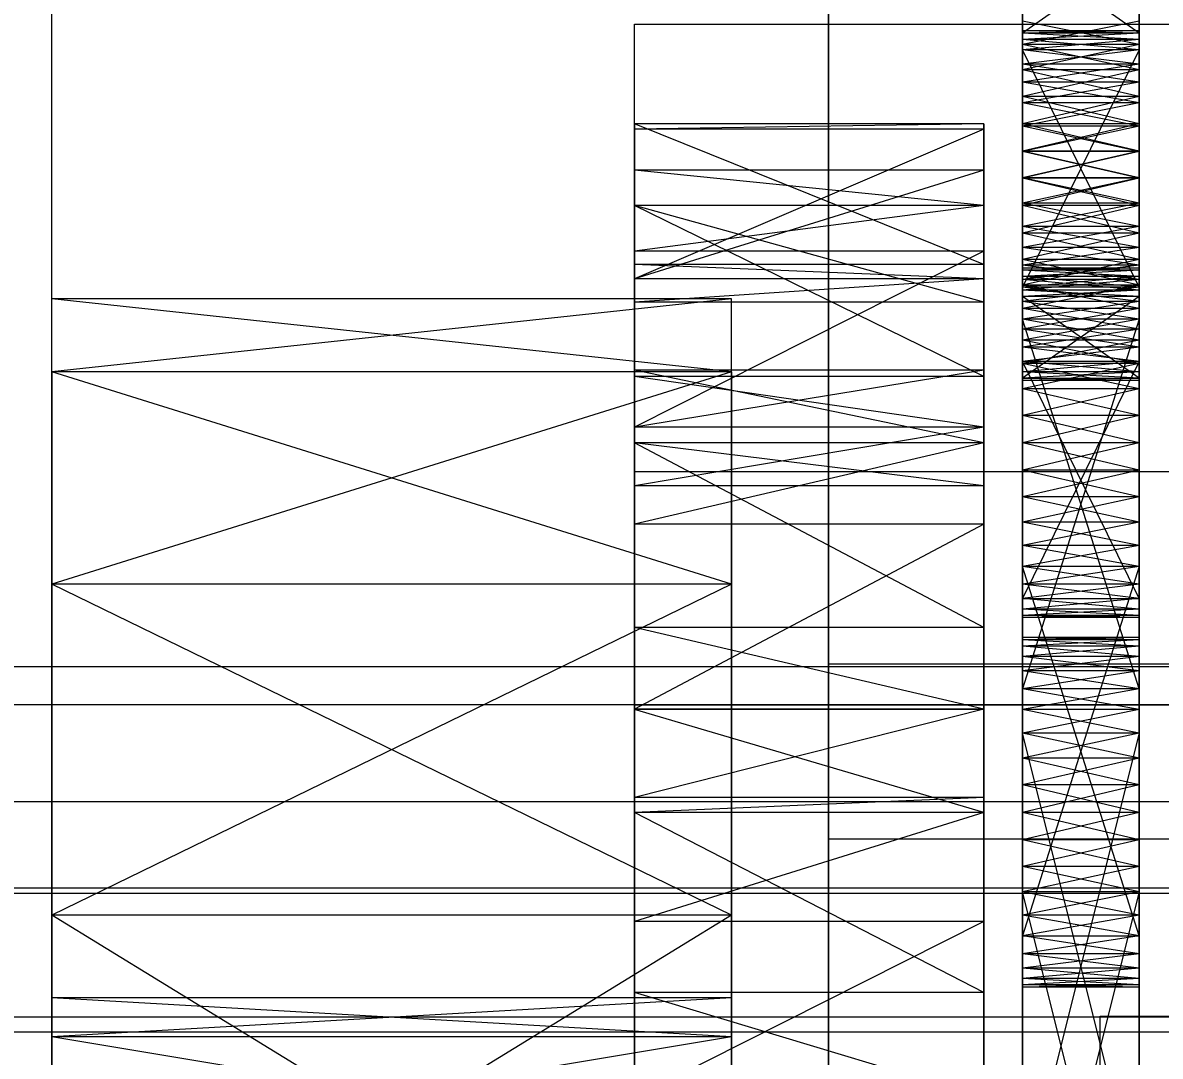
# Model space of a CAD drawing. Header units: millimetres. Extents: x -1970 to 59977, y -50268 to 6837.
# Drawn here: x 1398.5 to 1457.1, y -33755.5 to -33702.3 of the extents above; entities that cross this region are included whole.
import ezdxf

# ---------------------------------------------------------------- set-up
doc = ezdxf.new("R2010")
doc.units = ezdxf.units.MM
for name, color, linetype, lineweight in [('COTAS_O', 1, 'Continuous', 0), ('frontal_C03', 7, 'Continuous', 0), ('frontal_secador', 7, 'Continuous', 0)]:
    doc.layers.add(name, color=color, linetype=linetype, lineweight=lineweight)
doc.dimstyles.new('R19_100', dxfattribs={"dimtxt": 250, "dimasz": 150, "dimexe": 150, "dimexo": 80, "dimgap": 100, "dimtad": 1, "dimtih": 1, "dimtoh": 1, "dimdsep": 46, "dimcen": 0.09, "dimadec": 0, "dimazin": 0, "dimtfac": 1, "dimtdec": 4, "dimtofl": 0, "dimtmove": 0, "dimatfit": 3, "dimfxl": 1, "dimtolj": 1, "dimtzin": 0, "dimarcsym": 0})

# ---------------------------------------------------------------- blocks, each defined once
blk = doc.blocks.new('*D39')
at = {"layer": 'COTAS_O', "color": 0, "lineweight": -2, "transparency": 16777216}
for p, q in [((-1725, -34320), (-1725, -33550)), ((1725, -34320), (1725, -33550)), ((-1575, -33700), (1575, -33700))]:
    blk.add_line(p, q, dxfattribs=at)
at = {"layer": 'COTAS_O', "color": 0, "transparency": 16777216}
for points in [[(-1575, -33675), (-1575, -33725), (-1725, -33700)], [(1575, -33675), (1575, -33725), (1725, -33700)]]:
    blk.add_solid(points, dxfattribs=at)
at = {"layer": 'Defpoints', "color": 0, "transparency": 16777216}
for p in [(1725, -33700), (-1725, -34400), (1725, -34400)]:
    blk.add_point(p, dxfattribs=at)

msp = doc.modelspace()

# ---------------------------------------------------------------- linework, layer by layer
at = {"layer": 'frontal_C03'}
for p, q in [((1440, -33735.325), (1440, -33388.418)), ((1440, -33397.401), (1440, -33744.308)), ((1440, -34004.816), (1440, -33657.91)), ((1440, -33666.893), (1440, -34013.799)), ((1430, -33725.417), (1430, -33702.37)), ((1430, -33702.37), (1530, -33702.37)), ((1430, -33737.417), (1430, -33702.37)), ((1530, -33725.417), (1430, -33725.417)), ((1430, -33725.417), (1430, -33737.417)), ((-1500, -33735.441), (1500, -33735.441)), ((1480, -33735.325), (1440, -33735.325)), ((1440, -33735.325), (1440, -33744.308)), ((1530, -33737.417), (-1530, -33737.417)), ((1430, -33737.417), (1530, -33737.417)), ((1530, -33742.417), (-1530, -33742.417)), ((1440, -33744.308), (1480, -33744.308)), ((1500, -33746.85), (-1500, -33746.85)), ((1500, -33747.135), (-1500, -33747.135)), ((1454, -33767.821), (1454, -33753.448)), ((1454, -33753.448), (1506, -33753.448)), ((1454, -33761.244), (1454, -33753.448))]:
    msp.add_line(p, q, dxfattribs=at)
at = {"layer": 'frontal_secador'}
for p, q in [((1400, -36000), (1400, -33000)), ((1400, -36000), (1400, -33075)), ((1400, -34600), (1400, -33075)), ((1400, -35940), (1400, -33075)), ((1400, -34650), (1400, -33075)), ((1400, -36000), (1400, -33250)), ((1450, -33698.5), (1450, -33702.82)), ((1450, -33698.5), (1450, -33703.69)), ((1450, -33702.82), (1450, -33698.611)), ((1456, -33702.82), (1450, -33698.611)), ((1450, -33703.15), (1450, -33698.611)), ((1450, -33698.611), (1450, -33706.092)), ((1450, -33706.419), (1450, -33698.611)), ((1450, -33698.611), (1450, -33715.519)), ((1450, -33716.999), (1450, -33698.611)), ((1456, -33698.611), (1450, -33702.82)), ((1456, -33702.82), (1456, -33698.5)), ((1456, -33703.69), (1456, -33698.5)), ((1456, -33698.611), (1456, -33702.82)), ((1456, -33698.611), (1456, -33703.15)), ((1456, -33706.092), (1456, -33698.611)), ((1456, -33698.611), (1456, -33706.419)), ((1456, -33715.519), (1456, -33698.611)), ((1456, -33698.611), (1456, -33716.999)), ((1450, -33704.719), (1450, -33700.219)), ((1450, -33700.219), (1450, -33703.69)), ((1450, -33710.281), (1450, -33700.219)), ((1456, -33700.219), (1456, -33704.719)), ((1456, -33703.69), (1456, -33700.219)), ((1456, -33700.219), (1456, -33710.281)), ((1450, -33701.136), (1450, -33703.414)), ((1450, -33701.136), (1450, -33706.092)), ((1456, -33703.414), (1456, -33701.136)), ((1456, -33706.092), (1456, -33701.136)), ((1450, -33704.719), (1450, -33702.21)), ((1450, -33702.21), (1450, -33703.414)), ((1456, -33702.21), (1450, -33703.414)), ((1456, -33703.414), (1450, -33702.21)), ((1456, -33702.21), (1456, -33704.719)), ((1456, -33703.414), (1456, -33702.21)), ((1450, -33702.709), (1450, -33703.15)), ((1450, -33702.82), (1450, -33702.709)), ((1456, -33702.82), (1450, -33702.709)), ((1456, -33702.709), (1450, -33702.709)), ((1456, -33702.709), (1450, -33702.82)), ((1450, -33703.15), (1450, -33702.82)), ((1456, -33703.15), (1450, -33702.82)), ((1456, -33702.82), (1450, -33702.82)), ((1456, -33702.82), (1450, -33703.15)), ((1450, -33702.82), (1450, -33703.69)), ((1450, -33716.643), (1450, -33702.82)), ((1450, -33702.82), (1450, -33707.623)), ((1450, -33721.143), (1450, -33702.82)), ((1450, -33702.82), (1450, -33718.073)), ((1450, -33731.206), (1450, -33702.82)), ((1456, -33703.15), (1456, -33702.709)), ((1456, -33702.709), (1456, -33702.82)), ((1456, -33702.82), (1456, -33703.15)), ((1456, -33703.69), (1456, -33702.82)), ((1456, -33702.82), (1456, -33716.643)), ((1456, -33707.623), (1456, -33702.82)), ((1456, -33702.82), (1456, -33721.143)), ((1456, -33718.073), (1456, -33702.82)), ((1456, -33702.82), (1456, -33731.206)), ((1450, -33703.15), (1450, -33715.906)), ((1450, -33703.69), (1450, -33703.15)), ((1450, -33704.428), (1450, -33703.15)), ((1450, -33703.15), (1450, -33717.561)), ((1450, -33706.419), (1450, -33703.15)), ((1450, -33711.709), (1450, -33703.15)), ((1456, -33703.69), (1450, -33703.15)), ((1456, -33703.15), (1450, -33703.15)), ((1456, -33703.15), (1450, -33703.69)), ((1456, -33715.906), (1456, -33703.15)), ((1456, -33703.15), (1456, -33703.69)), ((1456, -33703.15), (1456, -33704.428)), ((1456, -33717.561), (1456, -33703.15)), ((1456, -33703.15), (1456, -33706.419)), ((1456, -33703.15), (1456, -33711.709)), ((1450, -33703.414), (1450, -33704.719)), ((1456, -33703.414), (1450, -33703.414)), ((1456, -33703.414), (1450, -33704.719)), ((1450, -33703.414), (1450, -33706.092)), ((1456, -33704.719), (1450, -33703.414)), ((1450, -33715.906), (1450, -33703.69)), ((1450, -33703.69), (1450, -33704.428)), ((1456, -33715.906), (1450, -33703.69)), ((1456, -33703.69), (1450, -33703.69)), ((1456, -33703.69), (1450, -33704.428)), ((1450, -33703.69), (1450, -33705.345)), ((1450, -33703.69), (1450, -33707.623)), ((1450, -33703.69), (1450, -33713.117)), ((1450, -33703.69), (1450, -33720.598)), ((1450, -33710.281), (1450, -33703.69)), ((1456, -33704.428), (1450, -33703.69)), ((1450, -33716.643), (1450, -33703.69)), ((1456, -33703.69), (1450, -33715.906)), ((1456, -33704.719), (1456, -33703.414)), ((1456, -33706.092), (1456, -33703.414)), ((1456, -33703.69), (1456, -33715.906)), ((1456, -33704.428), (1456, -33703.69)), ((1456, -33705.345), (1456, -33703.69)), ((1456, -33707.623), (1456, -33703.69)), ((1456, -33713.117), (1456, -33703.69)), ((1456, -33720.598), (1456, -33703.69)), ((1456, -33703.69), (1456, -33710.281)), ((1456, -33703.69), (1456, -33716.643)), ((1450, -33706.419), (1450, -33704.428)), ((1450, -33704.428), (1450, -33705.345)), ((1456, -33704.428), (1450, -33704.428)), ((1456, -33704.428), (1450, -33705.345)), ((1456, -33705.345), (1450, -33704.428)), ((1456, -33704.428), (1456, -33706.419)), ((1456, -33705.345), (1456, -33704.428)), ((1450, -33707.5), (1450, -33704.719)), ((1450, -33704.719), (1450, -33706.092)), ((1450, -33710.281), (1450, -33704.719)), ((1456, -33704.719), (1450, -33704.719)), ((1456, -33704.719), (1450, -33706.092)), ((1456, -33706.092), (1450, -33704.719)), ((1456, -33704.719), (1456, -33707.5)), ((1456, -33706.092), (1456, -33704.719)), ((1456, -33704.719), (1456, -33710.281)), ((1450, -33705.345), (1450, -33706.419)), ((1456, -33705.345), (1450, -33705.345)), ((1456, -33705.345), (1450, -33706.419)), ((1450, -33705.345), (1450, -33707.623)), ((1456, -33706.419), (1450, -33705.345)), ((1456, -33706.419), (1456, -33705.345)), ((1456, -33707.623), (1456, -33705.345)), ((1450, -33706.092), (1450, -33707.5)), ((1456, -33706.092), (1450, -33706.092)), ((1456, -33706.092), (1450, -33707.5)), ((1450, -33706.092), (1450, -33708.908)), ((1450, -33706.092), (1450, -33711.586)), ((1450, -33706.092), (1450, -33715.519)), ((1456, -33707.5), (1450, -33706.092)), ((1456, -33707.5), (1456, -33706.092)), ((1456, -33708.908), (1456, -33706.092)), ((1456, -33711.586), (1456, -33706.092)), ((1456, -33715.519), (1456, -33706.092)), ((1450, -33708.928), (1450, -33706.419)), ((1450, -33706.419), (1450, -33707.623)), ((1450, -33711.709), (1450, -33706.419)), ((1456, -33706.419), (1450, -33706.419)), ((1456, -33706.419), (1450, -33707.623)), ((1456, -33707.623), (1450, -33706.419)), ((1450, -33716.999), (1450, -33706.419)), ((1456, -33706.419), (1456, -33708.928)), ((1456, -33707.623), (1456, -33706.419)), ((1456, -33706.419), (1456, -33711.709)), ((1456, -33706.419), (1456, -33716.999)), ((1430, -33714.744), (1430, -33707.5)), ((1430, -33707.5), (1430, -33707.765)), ((1448, -33714.744), (1430, -33707.5)), ((1448, -33707.5), (1430, -33707.5)), ((1448, -33707.5), (1430, -33707.765)), ((1448, -33707.765), (1448, -33707.5)), ((1448, -33707.5), (1448, -33714.744)), ((1450, -33710.281), (1450, -33707.5)), ((1450, -33707.5), (1450, -33708.908)), ((1456, -33707.5), (1450, -33707.5)), ((1456, -33707.5), (1450, -33708.908)), ((1456, -33708.908), (1450, -33707.5)), ((1456, -33707.5), (1456, -33710.281)), ((1456, -33708.908), (1456, -33707.5)), ((1430, -33707.765), (1430, -33714.744)), ((1430, -33707.765), (1430, -33715.473)), ((1448, -33707.765), (1430, -33707.765)), ((1448, -33707.765), (1430, -33715.473)), ((1448, -33714.744), (1448, -33707.765)), ((1448, -33715.473), (1448, -33707.765)), ((1450, -33707.623), (1450, -33708.928)), ((1456, -33707.623), (1450, -33707.623)), ((1456, -33707.623), (1450, -33708.928)), ((1450, -33707.623), (1450, -33710.301)), ((1450, -33707.623), (1450, -33713.117)), ((1456, -33708.928), (1450, -33707.623)), ((1450, -33707.623), (1450, -33718.073)), ((1456, -33708.928), (1456, -33707.623)), ((1456, -33710.301), (1456, -33707.623)), ((1456, -33713.117), (1456, -33707.623)), ((1456, -33718.073), (1456, -33707.623)), ((1450, -33708.908), (1450, -33710.281)), ((1456, -33708.908), (1450, -33708.908)), ((1456, -33708.908), (1450, -33710.281)), ((1450, -33708.908), (1450, -33711.586)), ((1456, -33710.281), (1450, -33708.908)), ((1450, -33711.709), (1450, -33708.928)), ((1450, -33708.928), (1450, -33710.301)), ((1456, -33708.928), (1450, -33708.928)), ((1456, -33708.928), (1450, -33710.301)), ((1456, -33710.301), (1450, -33708.928)), ((1456, -33710.281), (1456, -33708.908)), ((1456, -33711.586), (1456, -33708.908)), ((1456, -33708.928), (1456, -33711.709)), ((1456, -33710.301), (1456, -33708.928)), ((1430, -33709.876), (1430, -33720.513)), ((1430, -33711.709), (1430, -33709.876)), ((1430, -33709.876), (1430, -33715.473)), ((1448, -33711.709), (1430, -33709.876)), ((1448, -33709.876), (1430, -33709.876)), ((1448, -33709.876), (1430, -33715.473)), ((1448, -33720.513), (1448, -33709.876)), ((1448, -33709.876), (1448, -33711.709)), ((1448, -33715.473), (1448, -33709.876)), ((1450, -33712.79), (1450, -33710.281)), ((1450, -33710.281), (1450, -33711.586)), ((1450, -33714.781), (1450, -33710.281)), ((1450, -33720.598), (1450, -33710.281)), ((1456, -33710.281), (1450, -33710.281)), ((1456, -33710.281), (1450, -33711.586)), ((1456, -33711.586), (1450, -33710.281)), ((1450, -33710.301), (1450, -33711.709)), ((1456, -33710.301), (1450, -33710.301)), ((1456, -33710.301), (1450, -33711.709)), ((1450, -33710.301), (1450, -33713.117)), ((1456, -33711.709), (1450, -33710.301)), ((1456, -33710.281), (1456, -33712.79)), ((1456, -33711.586), (1456, -33710.281)), ((1456, -33710.281), (1456, -33714.781)), ((1456, -33710.281), (1456, -33720.598)), ((1456, -33711.709), (1456, -33710.301)), ((1456, -33713.117), (1456, -33710.301)), ((1450, -33711.586), (1450, -33712.79)), ((1456, -33711.586), (1450, -33711.586)), ((1456, -33711.586), (1450, -33712.79)), ((1450, -33711.586), (1450, -33713.864)), ((1450, -33711.586), (1450, -33715.519)), ((1456, -33712.79), (1450, -33711.586)), ((1456, -33712.79), (1456, -33711.586)), ((1456, -33713.864), (1456, -33711.586)), ((1456, -33715.519), (1456, -33711.586)), ((1430, -33720.513), (1430, -33711.709)), ((1430, -33716.683), (1430, -33711.709)), ((1430, -33711.709), (1430, -33714.046)), ((1448, -33720.513), (1430, -33711.709)), ((1448, -33711.709), (1430, -33711.709)), ((1448, -33716.683), (1430, -33711.709)), ((1448, -33711.709), (1430, -33714.046)), ((1448, -33711.709), (1448, -33720.513)), ((1448, -33714.046), (1448, -33711.709)), ((1448, -33711.709), (1448, -33716.683)), ((1450, -33714.49), (1450, -33711.709)), ((1450, -33711.709), (1450, -33713.117)), ((1450, -33716.999), (1450, -33711.709)), ((1450, -33732.814), (1450, -33711.709)), ((1450, -33711.709), (1450, -33717.561)), ((1456, -33711.709), (1450, -33711.709)), ((1456, -33711.709), (1450, -33713.117)), ((1456, -33713.117), (1450, -33711.709)), ((1456, -33711.709), (1456, -33714.49)), ((1456, -33713.117), (1456, -33711.709)), ((1456, -33711.709), (1456, -33716.999)), ((1456, -33711.709), (1456, -33732.814)), ((1456, -33717.561), (1456, -33711.709)), ((1450, -33714.781), (1450, -33712.79)), ((1450, -33712.79), (1450, -33713.864)), ((1456, -33712.79), (1450, -33712.79)), ((1456, -33712.79), (1450, -33713.864)), ((1456, -33713.864), (1450, -33712.79)), ((1450, -33713.117), (1450, -33714.49)), ((1456, -33713.117), (1450, -33713.117)), ((1456, -33713.117), (1450, -33714.49)), ((1450, -33713.117), (1450, -33715.795)), ((1450, -33713.117), (1450, -33718.073)), ((1450, -33713.117), (1450, -33720.598)), ((1456, -33714.49), (1450, -33713.117)), ((1456, -33712.79), (1456, -33714.781)), ((1456, -33713.864), (1456, -33712.79)), ((1456, -33714.49), (1456, -33713.117)), ((1456, -33715.795), (1456, -33713.117)), ((1456, -33718.073), (1456, -33713.117)), ((1456, -33720.598), (1456, -33713.117)), ((1450, -33713.864), (1450, -33714.781)), ((1456, -33713.864), (1450, -33713.864)), ((1456, -33713.864), (1450, -33714.781)), ((1450, -33713.864), (1450, -33715.519)), ((1456, -33714.781), (1450, -33713.864)), ((1456, -33714.781), (1456, -33713.864)), ((1456, -33715.519), (1456, -33713.864)), ((1430, -33714.046), (1430, -33716.683)), ((1430, -33714.046), (1430, -33723.111)), ((1448, -33714.046), (1430, -33714.046)), ((1448, -33714.046), (1430, -33723.111)), ((1448, -33716.683), (1448, -33714.046)), ((1448, -33723.111), (1448, -33714.046)), ((1450, -33716.999), (1450, -33714.49)), ((1450, -33714.49), (1450, -33715.795)), ((1456, -33714.49), (1450, -33714.49)), ((1456, -33714.49), (1450, -33715.795)), ((1456, -33715.795), (1450, -33714.49)), ((1456, -33714.49), (1456, -33716.999)), ((1456, -33715.795), (1456, -33714.49)), ((1430, -33715.473), (1430, -33714.744)), ((1448, -33715.473), (1430, -33714.744)), ((1448, -33714.744), (1430, -33714.744)), ((1448, -33714.744), (1448, -33715.473)), ((1450, -33716.06), (1450, -33714.781)), ((1450, -33714.781), (1450, -33715.519)), ((1450, -33720.598), (1450, -33714.781)), ((1456, -33714.781), (1450, -33714.781)), ((1456, -33714.781), (1450, -33715.519)), ((1456, -33715.519), (1450, -33714.781)), ((1450, -33714.925), (1450, -33715.365)), ((1450, -33715.035), (1450, -33714.925)), ((1450, -33714.925), (1450, -33716.643)), ((1450, -33714.925), (1450, -33738.865)), ((1450, -33721.143), (1450, -33714.925)), ((1456, -33715.035), (1450, -33714.925)), ((1456, -33714.925), (1450, -33714.925)), ((1456, -33714.925), (1450, -33715.035)), ((1450, -33715.365), (1450, -33715.035)), ((1456, -33715.365), (1450, -33715.035)), ((1456, -33715.035), (1450, -33715.035)), ((1456, -33715.035), (1450, -33715.365)), ((1450, -33715.035), (1450, -33715.906)), ((1450, -33715.035), (1450, -33717.561)), ((1456, -33714.781), (1456, -33716.06)), ((1456, -33715.519), (1456, -33714.781)), ((1456, -33714.781), (1456, -33720.598)), ((1456, -33715.365), (1456, -33714.925)), ((1456, -33714.925), (1456, -33715.035)), ((1456, -33716.643), (1456, -33714.925)), ((1456, -33738.865), (1456, -33714.925)), ((1456, -33714.925), (1456, -33721.143)), ((1456, -33715.035), (1456, -33715.365)), ((1456, -33715.906), (1456, -33715.035)), ((1456, -33717.561), (1456, -33715.035)), ((1430, -33715.473), (1430, -33720.513)), ((1430, -33715.473), (1430, -33723.111)), ((1430, -33715.473), (1430, -33716.683)), ((1430, -33737.639), (1430, -33715.473)), ((1448, -33715.473), (1430, -33715.473)), ((1448, -33715.473), (1430, -33716.683)), ((1448, -33720.513), (1448, -33715.473)), ((1448, -33723.111), (1448, -33715.473)), ((1448, -33716.683), (1448, -33715.473)), ((1448, -33715.473), (1448, -33737.639)), ((1450, -33715.365), (1450, -33716.643)), ((1450, -33715.906), (1450, -33715.365)), ((1456, -33715.906), (1450, -33715.365)), ((1456, -33715.365), (1450, -33715.365)), ((1456, -33715.365), (1450, -33715.906)), ((1450, -33715.519), (1450, -33716.06)), ((1456, -33715.519), (1450, -33715.519)), ((1456, -33715.519), (1450, -33716.06)), ((1450, -33715.519), (1450, -33716.389)), ((1450, -33715.519), (1450, -33720.709)), ((1450, -33715.519), (1450, -33720.269)), ((1450, -33715.519), (1450, -33716.999)), ((1456, -33716.06), (1450, -33715.519)), ((1456, -33716.643), (1456, -33715.365)), ((1456, -33715.365), (1456, -33715.906)), ((1456, -33716.06), (1456, -33715.519)), ((1456, -33716.389), (1456, -33715.519)), ((1456, -33720.709), (1456, -33715.519)), ((1456, -33720.269), (1456, -33715.519)), ((1456, -33716.999), (1456, -33715.519)), ((1450, -33715.795), (1450, -33716.999)), ((1456, -33715.795), (1450, -33715.795)), ((1456, -33715.795), (1450, -33716.999)), ((1450, -33715.795), (1450, -33718.073)), ((1456, -33716.999), (1450, -33715.795)), ((1450, -33716.643), (1450, -33715.906)), ((1456, -33716.643), (1450, -33715.906)), ((1456, -33715.906), (1450, -33715.906)), ((1456, -33715.906), (1450, -33716.643)), ((1450, -33715.906), (1450, -33717.561)), ((1450, -33737.66), (1450, -33715.906)), ((1450, -33742.95), (1450, -33715.906)), ((1450, -33715.906), (1450, -33728.01)), ((1450, -33751.51), (1450, -33715.906)), ((1450, -33720.598), (1450, -33716.06)), ((1450, -33716.06), (1450, -33716.389)), ((1456, -33716.06), (1450, -33716.06)), ((1456, -33716.06), (1450, -33716.389)), ((1456, -33716.389), (1450, -33716.06)), ((1456, -33716.999), (1456, -33715.795)), ((1456, -33718.073), (1456, -33715.795)), ((1456, -33715.906), (1456, -33716.643)), ((1456, -33717.561), (1456, -33715.906)), ((1456, -33715.906), (1456, -33737.66)), ((1456, -33715.906), (1456, -33742.95)), ((1456, -33728.01), (1456, -33715.906)), ((1456, -33715.906), (1456, -33751.51)), ((1456, -33716.06), (1456, -33720.598)), ((1456, -33716.389), (1456, -33716.06)), ((1400, -33720.269), (1400, -33716.5)), ((1435, -33720.269), (1400, -33716.5)), ((1435, -33716.5), (1400, -33716.5)), ((1435, -33716.5), (1400, -33720.269)), ((1430, -33723.111), (1430, -33716.683)), ((1448, -33716.683), (1430, -33716.683)), ((1435, -33720.269), (1435, -33716.5)), ((1448, -33716.683), (1448, -33723.111)), ((1450, -33716.389), (1450, -33720.598)), ((1456, -33716.389), (1450, -33716.389)), ((1456, -33716.389), (1450, -33720.598)), ((1450, -33716.389), (1450, -33720.709)), ((1456, -33720.598), (1450, -33716.389)), ((1450, -33716.643), (1450, -33736.586)), ((1450, -33717.561), (1450, -33716.643)), ((1450, -33718.635), (1450, -33716.643)), ((1450, -33716.643), (1450, -33738.865)), ((1450, -33721.143), (1450, -33716.643)), ((1456, -33717.561), (1450, -33716.643)), ((1456, -33716.643), (1450, -33716.643)), ((1456, -33716.643), (1450, -33717.561)), ((1456, -33720.598), (1456, -33716.389)), ((1456, -33720.709), (1456, -33716.389)), ((1456, -33736.586), (1456, -33716.643)), ((1456, -33716.643), (1456, -33717.561)), ((1456, -33716.643), (1456, -33718.635)), ((1456, -33738.865), (1456, -33716.643)), ((1456, -33716.643), (1456, -33721.143)), ((1450, -33718.99), (1450, -33716.999)), ((1450, -33716.999), (1450, -33718.073)), ((1450, -33732.814), (1450, -33716.999)), ((1456, -33716.999), (1450, -33716.999)), ((1456, -33716.999), (1450, -33718.073)), ((1456, -33718.073), (1450, -33716.999)), ((1450, -33720.269), (1450, -33716.999)), ((1456, -33716.999), (1456, -33718.99)), ((1456, -33718.073), (1456, -33716.999)), ((1456, -33716.999), (1456, -33732.814)), ((1456, -33716.999), (1456, -33720.269)), ((1450, -33736.586), (1450, -33717.561)), ((1450, -33717.561), (1450, -33718.635)), ((1456, -33736.586), (1450, -33717.561)), ((1456, -33717.561), (1450, -33717.561)), ((1456, -33717.561), (1450, -33718.635)), ((1450, -33717.561), (1450, -33719.839)), ((1450, -33717.561), (1450, -33722.517)), ((1450, -33717.561), (1450, -33728.01)), ((1450, -33717.561), (1450, -33732.814)), ((1456, -33718.635), (1450, -33717.561)), ((1450, -33737.66), (1450, -33717.561)), ((1456, -33717.561), (1450, -33736.586)), ((1456, -33717.561), (1456, -33736.586)), ((1456, -33718.635), (1456, -33717.561)), ((1456, -33719.839), (1456, -33717.561)), ((1456, -33722.517), (1456, -33717.561)), ((1456, -33728.01), (1456, -33717.561)), ((1456, -33732.814), (1456, -33717.561)), ((1456, -33717.561), (1456, -33737.66)), ((1450, -33718.073), (1450, -33718.99)), ((1456, -33718.073), (1450, -33718.073)), ((1456, -33718.073), (1450, -33718.99)), ((1450, -33718.073), (1450, -33719.728)), ((1450, -33718.073), (1450, -33720.598)), ((1456, -33718.99), (1450, -33718.073)), ((1450, -33718.073), (1450, -33732.484)), ((1450, -33718.073), (1450, -33732.925)), ((1450, -33718.073), (1450, -33731.206)), ((1450, -33721.143), (1450, -33718.635)), ((1450, -33718.635), (1450, -33719.839)), ((1456, -33718.635), (1450, -33718.635)), ((1456, -33718.635), (1450, -33719.839)), ((1456, -33719.839), (1450, -33718.635)), ((1456, -33718.99), (1456, -33718.073)), ((1456, -33719.728), (1456, -33718.073)), ((1456, -33720.598), (1456, -33718.073)), ((1456, -33732.484), (1456, -33718.073)), ((1456, -33732.925), (1456, -33718.073)), ((1456, -33731.206), (1456, -33718.073)), ((1456, -33718.635), (1456, -33721.143)), ((1456, -33719.839), (1456, -33718.635)), ((1450, -33731.944), (1450, -33718.99)), ((1450, -33718.99), (1450, -33719.728)), ((1450, -33732.814), (1450, -33718.99)), ((1456, -33718.99), (1450, -33718.99)), ((1456, -33718.99), (1450, -33719.728)), ((1456, -33719.728), (1450, -33718.99)), ((1450, -33720.269), (1450, -33718.99)), ((1456, -33718.99), (1456, -33731.944)), ((1456, -33719.728), (1456, -33718.99)), ((1456, -33718.99), (1456, -33732.814)), ((1456, -33718.99), (1456, -33720.269)), ((1450, -33719.728), (1450, -33731.944)), ((1456, -33719.728), (1450, -33719.728)), ((1456, -33719.728), (1450, -33731.944)), ((1450, -33719.728), (1450, -33720.598)), ((1450, -33720.269), (1450, -33719.728)), ((1456, -33720.269), (1450, -33719.728)), ((1456, -33719.728), (1450, -33720.269)), ((1450, -33719.728), (1450, -33732.484)), ((1456, -33731.944), (1450, -33719.728)), ((1456, -33731.944), (1456, -33719.728)), ((1456, -33720.598), (1456, -33719.728)), ((1456, -33719.728), (1456, -33720.269)), ((1456, -33732.484), (1456, -33719.728)), ((1400, -33720.269), (1400, -33748.24)), ((1400, -33731.206), (1400, -33720.269)), ((1400, -33793.5), (1400, -33720.269)), ((1400, -33760.33), (1400, -33720.269)), ((1400, -33754.507), (1400, -33720.269)), ((1400, -33752.5), (1400, -33720.269)), ((1435, -33731.206), (1400, -33720.269)), ((1435, -33720.269), (1400, -33720.269)), ((1435, -33720.269), (1400, -33731.206)), ((1430, -33720.173), (1430, -33733.428)), ((1430, -33723.925), (1430, -33720.173)), ((1430, -33720.173), (1430, -33723.111)), ((1448, -33723.925), (1430, -33720.173)), ((1448, -33720.173), (1430, -33720.173)), ((1448, -33720.173), (1430, -33723.111)), ((1435, -33748.24), (1435, -33720.269)), ((1435, -33720.269), (1435, -33731.206)), ((1435, -33720.269), (1435, -33793.5)), ((1435, -33720.269), (1435, -33760.33)), ((1435, -33720.269), (1435, -33754.507)), ((1435, -33720.269), (1435, -33752.5)), ((1448, -33733.428), (1448, -33720.173)), ((1448, -33720.173), (1448, -33723.925)), ((1448, -33723.111), (1448, -33720.173)), ((1450, -33719.839), (1450, -33721.143)), ((1456, -33719.839), (1450, -33719.839)), ((1456, -33719.839), (1450, -33721.143)), ((1450, -33719.839), (1450, -33722.517)), ((1456, -33721.143), (1450, -33719.839)), ((1450, -33720.598), (1450, -33720.269)), ((1456, -33720.598), (1450, -33720.269)), ((1456, -33720.269), (1450, -33720.269)), ((1450, -33720.709), (1450, -33720.269)), ((1456, -33720.269), (1450, -33720.598)), ((1456, -33721.143), (1456, -33719.839)), ((1456, -33722.517), (1456, -33719.839)), ((1456, -33720.269), (1456, -33720.598)), ((1456, -33720.269), (1456, -33720.709)), ((1430, -33723.111), (1430, -33720.513)), ((1448, -33723.111), (1430, -33720.513)), ((1448, -33720.513), (1430, -33720.513)), ((1448, -33720.513), (1448, -33723.111)), ((1450, -33720.598), (1450, -33720.709)), ((1450, -33720.598), (1456, -33720.598)), ((1456, -33720.598), (1450, -33720.709)), ((1456, -33720.709), (1450, -33720.598)), ((1456, -33720.709), (1450, -33720.709)), ((1456, -33720.598), (1456, -33720.709)), ((1450, -33723.925), (1450, -33721.143)), ((1450, -33721.143), (1450, -33722.517)), ((1450, -33726.706), (1450, -33721.143)), ((1450, -33750.969), (1450, -33721.143)), ((1450, -33721.143), (1450, -33738.865)), ((1456, -33721.143), (1450, -33721.143)), ((1456, -33721.143), (1450, -33722.517)), ((1456, -33722.517), (1450, -33721.143)), ((1450, -33731.206), (1450, -33721.143)), ((1456, -33721.143), (1456, -33723.925)), ((1456, -33722.517), (1456, -33721.143)), ((1456, -33721.143), (1456, -33726.706)), ((1456, -33721.143), (1456, -33750.969)), ((1456, -33738.865), (1456, -33721.143)), ((1456, -33721.143), (1456, -33731.206)), ((1450, -33722.517), (1450, -33723.925)), ((1456, -33722.517), (1450, -33722.517)), ((1456, -33722.517), (1450, -33723.925)), ((1450, -33722.517), (1450, -33725.333)), ((1450, -33722.517), (1450, -33728.01)), ((1456, -33723.925), (1450, -33722.517)), ((1456, -33723.925), (1456, -33722.517)), ((1456, -33725.333), (1456, -33722.517)), ((1456, -33728.01), (1456, -33722.517)), ((1430, -33723.111), (1430, -33733.428)), ((1430, -33723.111), (1430, -33737.639)), ((1430, -33723.111), (1430, -33726.141)), ((1430, -33723.111), (1430, -33757.635)), ((1430, -33723.111), (1430, -33805.858)), ((1448, -33723.111), (1430, -33723.111)), ((1448, -33723.111), (1430, -33726.141)), ((1448, -33733.428), (1448, -33723.111)), ((1448, -33737.639), (1448, -33723.111)), ((1448, -33726.141), (1448, -33723.111)), ((1448, -33757.635), (1448, -33723.111)), ((1448, -33805.858), (1448, -33723.111)), ((1430, -33733.428), (1430, -33723.925)), ((1430, -33726.141), (1430, -33723.925)), ((1430, -33723.925), (1430, -33728.105)), ((1448, -33733.428), (1430, -33723.925)), ((1448, -33723.925), (1430, -33723.925)), ((1448, -33726.141), (1430, -33723.925)), ((1448, -33723.925), (1430, -33728.105)), ((1448, -33723.925), (1448, -33733.428)), ((1448, -33728.105), (1448, -33723.925)), ((1448, -33723.925), (1448, -33726.141)), ((1450, -33726.706), (1450, -33723.925)), ((1450, -33723.925), (1450, -33725.333)), ((1456, -33723.925), (1450, -33723.925)), ((1456, -33723.925), (1450, -33725.333)), ((1456, -33725.333), (1450, -33723.925)), ((1456, -33723.925), (1456, -33726.706)), ((1456, -33725.333), (1456, -33723.925)), ((1450, -33725.333), (1450, -33726.706)), ((1456, -33725.333), (1450, -33725.333)), ((1456, -33725.333), (1450, -33726.706)), ((1450, -33725.333), (1450, -33728.01)), ((1456, -33726.706), (1450, -33725.333)), ((1456, -33726.706), (1456, -33725.333)), ((1456, -33728.01), (1456, -33725.333)), ((1430, -33728.105), (1430, -33726.141)), ((1430, -33737.639), (1430, -33726.141)), ((1448, -33726.141), (1430, -33726.141)), ((1448, -33726.141), (1448, -33728.105)), ((1448, -33726.141), (1448, -33737.639)), ((1450, -33729.215), (1450, -33726.706)), ((1450, -33726.706), (1450, -33728.01)), ((1450, -33750.969), (1450, -33726.706)), ((1456, -33726.706), (1450, -33726.706)), ((1456, -33726.706), (1450, -33728.01)), ((1456, -33728.01), (1450, -33726.706)), ((1450, -33731.206), (1450, -33726.706)), ((1456, -33726.706), (1456, -33729.215)), ((1456, -33728.01), (1456, -33726.706)), ((1456, -33726.706), (1456, -33750.969)), ((1456, -33726.706), (1456, -33731.206)), ((1450, -33728.01), (1450, -33729.215)), ((1456, -33728.01), (1450, -33728.01)), ((1456, -33728.01), (1450, -33729.215)), ((1450, -33728.01), (1450, -33730.289)), ((1450, -33728.01), (1450, -33731.944)), ((1450, -33728.01), (1450, -33732.814)), ((1456, -33729.215), (1450, -33728.01)), ((1450, -33728.01), (1450, -33750.232)), ((1450, -33728.01), (1450, -33751.51)), ((1456, -33729.215), (1456, -33728.01)), ((1456, -33730.289), (1456, -33728.01)), ((1456, -33731.944), (1456, -33728.01)), ((1456, -33732.814), (1456, -33728.01)), ((1456, -33750.232), (1456, -33728.01)), ((1456, -33751.51), (1456, -33728.01)), ((1430, -33728.105), (1430, -33737.639)), ((1448, -33728.105), (1430, -33728.105)), ((1448, -33728.105), (1430, -33737.639)), ((1448, -33737.639), (1448, -33728.105)), ((1450, -33749.314), (1450, -33729.215)), ((1450, -33729.215), (1450, -33730.289)), ((1450, -33750.969), (1450, -33729.215)), ((1456, -33729.215), (1450, -33729.215)), ((1456, -33729.215), (1450, -33730.289)), ((1456, -33730.289), (1450, -33729.215)), ((1450, -33731.206), (1450, -33729.215)), ((1456, -33729.215), (1456, -33749.314)), ((1456, -33730.289), (1456, -33729.215)), ((1456, -33729.215), (1456, -33750.969)), ((1456, -33729.215), (1456, -33731.206)), ((1450, -33730.289), (1450, -33749.314)), ((1456, -33730.289), (1450, -33730.289)), ((1456, -33730.289), (1450, -33749.314)), ((1450, -33730.289), (1450, -33731.944)), ((1450, -33731.206), (1450, -33730.289)), ((1456, -33731.206), (1450, -33730.289)), ((1456, -33730.289), (1450, -33731.206)), ((1450, -33730.289), (1450, -33750.232)), ((1456, -33749.314), (1450, -33730.289)), ((1456, -33749.314), (1456, -33730.289)), ((1456, -33731.944), (1456, -33730.289)), ((1456, -33730.289), (1456, -33731.206)), ((1456, -33750.232), (1456, -33730.289)), ((1400, -33748.24), (1400, -33731.206)), ((1435, -33748.24), (1400, -33731.206)), ((1435, -33731.206), (1400, -33731.206)), ((1435, -33731.206), (1400, -33748.24)), ((1435, -33731.206), (1435, -33748.24)), ((1450, -33731.944), (1450, -33731.206)), ((1456, -33731.944), (1450, -33731.206)), ((1456, -33731.206), (1450, -33731.206)), ((1450, -33732.484), (1450, -33731.206)), ((1450, -33732.925), (1450, -33731.206)), ((1456, -33731.206), (1450, -33731.944)), ((1456, -33731.206), (1456, -33731.944)), ((1456, -33731.206), (1456, -33732.484)), ((1456, -33731.206), (1456, -33732.925)), ((1450, -33732.814), (1450, -33731.944)), ((1450, -33731.944), (1450, -33732.484)), ((1450, -33731.944), (1456, -33731.944)), ((1456, -33731.944), (1450, -33732.484)), ((1456, -33732.484), (1450, -33731.944)), ((1456, -33731.944), (1456, -33732.814)), ((1456, -33732.484), (1456, -33731.944)), ((1450, -33732.484), (1450, -33732.814)), ((1456, -33732.484), (1450, -33732.484)), ((1456, -33732.484), (1450, -33732.814)), ((1456, -33732.814), (1450, -33732.484)), ((1450, -33732.925), (1450, -33732.484)), ((1456, -33732.814), (1456, -33732.484)), ((1456, -33732.484), (1456, -33732.925)), ((1450, -33732.814), (1450, -33732.925)), ((1456, -33732.814), (1450, -33732.814)), ((1456, -33732.814), (1450, -33732.925)), ((1456, -33732.925), (1450, -33732.814)), ((1456, -33732.925), (1450, -33732.925)), ((1456, -33732.814), (1456, -33732.925)), ((1430, -33737.639), (1430, -33733.428)), ((1448, -33737.639), (1430, -33733.428)), ((1448, -33733.428), (1430, -33733.428)), ((1448, -33733.428), (1448, -33737.639)), ((1450, -33733.95), (1450, -33734.391)), ((1450, -33734.061), (1450, -33733.95)), ((1456, -33734.061), (1450, -33733.95)), ((1456, -33733.95), (1450, -33733.95)), ((1456, -33733.95), (1450, -33734.061)), ((1450, -33734.391), (1450, -33734.061)), ((1456, -33734.391), (1450, -33734.061)), ((1456, -33734.061), (1450, -33734.061)), ((1456, -33734.061), (1450, -33734.391)), ((1450, -33734.061), (1450, -33734.931)), ((1450, -33736.586), (1450, -33734.061)), ((1450, -33734.391), (1450, -33735.669)), ((1450, -33734.931), (1450, -33734.391)), ((1450, -33734.391), (1450, -33737.66)), ((1450, -33734.391), (1450, -33765.517)), ((1456, -33734.931), (1450, -33734.391)), ((1456, -33734.391), (1450, -33734.391)), ((1456, -33734.391), (1450, -33734.931)), ((1456, -33734.391), (1456, -33733.95)), ((1456, -33733.95), (1456, -33734.061)), ((1456, -33734.061), (1456, -33734.391)), ((1456, -33734.931), (1456, -33734.061)), ((1456, -33734.061), (1456, -33736.586)), ((1456, -33735.669), (1456, -33734.391)), ((1456, -33734.391), (1456, -33734.931)), ((1456, -33737.66), (1456, -33734.391)), ((1456, -33765.517), (1456, -33734.391)), ((1450, -33735.669), (1450, -33734.931)), ((1456, -33735.669), (1450, -33734.931)), ((1456, -33734.931), (1450, -33734.931)), ((1456, -33734.931), (1450, -33735.669)), ((1450, -33734.931), (1450, -33736.586)), ((1450, -33734.931), (1450, -33738.865)), ((1450, -33734.931), (1450, -33744.358)), ((1456, -33734.931), (1456, -33735.669)), ((1456, -33736.586), (1456, -33734.931)), ((1456, -33738.865), (1456, -33734.931)), ((1456, -33744.358), (1456, -33734.931)), ((1450, -33735.669), (1450, -33737.66)), ((1450, -33736.586), (1450, -33735.669)), ((1456, -33736.586), (1450, -33735.669)), ((1456, -33735.669), (1450, -33735.669)), ((1456, -33735.669), (1450, -33736.586)), ((1456, -33737.66), (1456, -33735.669)), ((1456, -33735.669), (1456, -33736.586)), ((1450, -33737.66), (1450, -33736.586)), ((1456, -33737.66), (1450, -33736.586)), ((1456, -33736.586), (1450, -33736.586)), ((1456, -33736.586), (1450, -33737.66)), ((1450, -33736.586), (1450, -33738.865)), ((1450, -33764.143), (1450, -33736.586)), ((1450, -33769.706), (1450, -33736.586)), ((1450, -33736.586), (1450, -33744.358)), ((1450, -33775.925), (1450, -33736.586)), ((1456, -33736.586), (1456, -33737.66)), ((1456, -33738.865), (1456, -33736.586)), ((1456, -33736.586), (1456, -33764.143)), ((1456, -33736.586), (1456, -33769.706)), ((1456, -33744.358), (1456, -33736.586)), ((1456, -33736.586), (1456, -33775.925)), ((1430, -33737.639), (1430, -33752.223)), ((1430, -33737.639), (1430, -33757.635)), ((1430, -33737.639), (1430, -33742.194)), ((1430, -33781.142), (1430, -33737.639)), ((1430, -33829.365), (1430, -33737.639)), ((1430, -33737.639), (1430, -33805.858)), ((1430, -33871.527), (1430, -33737.639)), ((1448, -33737.647), (1430, -33737.639)), ((1448, -33737.639), (1430, -33737.639)), ((1448, -33737.639), (1430, -33742.194)), ((1430, -33737.647), (1430, -33752.223)), ((1430, -33742.95), (1430, -33737.647)), ((1448, -33742.95), (1430, -33737.647)), ((1448, -33737.647), (1430, -33737.647)), ((1448, -33752.223), (1448, -33737.639)), ((1448, -33757.635), (1448, -33737.639)), ((1448, -33742.194), (1448, -33737.639)), ((1448, -33737.639), (1448, -33781.142)), ((1448, -33737.639), (1448, -33829.365)), ((1448, -33805.858), (1448, -33737.639)), ((1448, -33737.639), (1448, -33871.527)), ((1448, -33752.223), (1448, -33737.647)), ((1448, -33737.647), (1448, -33742.95)), ((1450, -33737.66), (1450, -33762.839)), ((1450, -33738.865), (1450, -33737.66)), ((1450, -33740.169), (1450, -33737.66)), ((1450, -33737.66), (1450, -33765.517)), ((1450, -33742.95), (1450, -33737.66)), ((1450, -33773.289), (1450, -33737.66)), ((1456, -33738.865), (1450, -33737.66)), ((1456, -33737.66), (1450, -33737.66)), ((1456, -33737.66), (1450, -33738.865)), ((1456, -33762.839), (1456, -33737.66)), ((1456, -33737.66), (1456, -33738.865)), ((1456, -33737.66), (1456, -33740.169)), ((1456, -33765.517), (1456, -33737.66)), ((1456, -33737.66), (1456, -33742.95)), ((1456, -33737.66), (1456, -33773.289)), ((1450, -33762.839), (1450, -33738.865)), ((1450, -33738.865), (1450, -33740.169)), ((1456, -33762.839), (1450, -33738.865)), ((1456, -33738.865), (1450, -33738.865)), ((1456, -33738.865), (1450, -33740.169)), ((1450, -33738.865), (1450, -33741.542)), ((1450, -33738.865), (1450, -33744.358)), ((1450, -33738.865), (1450, -33749.314)), ((1450, -33738.865), (1450, -33750.969)), ((1456, -33740.169), (1450, -33738.865)), ((1450, -33764.143), (1450, -33738.865)), ((1456, -33738.865), (1450, -33762.839)), ((1456, -33738.865), (1456, -33762.839)), ((1456, -33740.169), (1456, -33738.865)), ((1456, -33741.542), (1456, -33738.865)), ((1456, -33744.358), (1456, -33738.865)), ((1456, -33749.314), (1456, -33738.865)), ((1456, -33750.969), (1456, -33738.865)), ((1456, -33738.865), (1456, -33764.143)), ((1450, -33742.95), (1450, -33740.169)), ((1450, -33740.169), (1450, -33741.542)), ((1456, -33740.169), (1450, -33740.169)), ((1456, -33740.169), (1450, -33741.542)), ((1456, -33741.542), (1450, -33740.169)), ((1456, -33740.169), (1456, -33742.95)), ((1456, -33741.542), (1456, -33740.169)), ((1450, -33741.542), (1450, -33742.95)), ((1456, -33741.542), (1450, -33741.542)), ((1456, -33741.542), (1450, -33742.95)), ((1450, -33741.542), (1450, -33744.358)), ((1456, -33742.95), (1450, -33741.542)), ((1456, -33742.95), (1456, -33741.542)), ((1456, -33744.358), (1456, -33741.542)), ((1430, -33748.565), (1430, -33742.194)), ((1430, -33742.194), (1430, -33742.95)), ((1430, -33757.635), (1430, -33742.194)), ((1448, -33742.194), (1430, -33742.194)), ((1448, -33742.194), (1430, -33742.95)), ((1448, -33742.194), (1448, -33748.565)), ((1448, -33742.95), (1448, -33742.194)), ((1448, -33742.194), (1448, -33757.635)), ((1430, -33752.223), (1430, -33742.95)), ((1430, -33742.95), (1430, -33748.565)), ((1448, -33752.223), (1430, -33742.95)), ((1448, -33742.95), (1430, -33742.95)), ((1448, -33742.95), (1430, -33748.565)), ((1448, -33742.95), (1448, -33752.223)), ((1448, -33748.565), (1448, -33742.95)), ((1450, -33745.732), (1450, -33742.95)), ((1450, -33742.95), (1450, -33744.358)), ((1450, -33773.289), (1450, -33742.95)), ((1456, -33742.95), (1450, -33742.95)), ((1456, -33742.95), (1450, -33744.358)), ((1456, -33744.358), (1450, -33742.95)), ((1450, -33748.24), (1450, -33742.95)), ((1450, -33751.51), (1450, -33742.95)), ((1456, -33742.95), (1456, -33745.732)), ((1456, -33744.358), (1456, -33742.95)), ((1456, -33742.95), (1456, -33773.289)), ((1456, -33742.95), (1456, -33748.24)), ((1456, -33742.95), (1456, -33751.51)), ((1450, -33744.358), (1450, -33745.732)), ((1456, -33744.358), (1450, -33744.358)), ((1456, -33744.358), (1450, -33745.732)), ((1450, -33744.358), (1450, -33747.036)), ((1450, -33744.358), (1450, -33749.314)), ((1456, -33745.732), (1450, -33744.358)), ((1450, -33744.358), (1450, -33772.215)), ((1450, -33744.358), (1450, -33774.206)), ((1450, -33744.358), (1450, -33775.925)), ((1456, -33745.732), (1456, -33744.358)), ((1456, -33747.036), (1456, -33744.358)), ((1456, -33749.314), (1456, -33744.358)), ((1456, -33772.215), (1456, -33744.358)), ((1456, -33774.206), (1456, -33744.358)), ((1456, -33775.925), (1456, -33744.358)), ((1450, -33771.01), (1450, -33745.732)), ((1450, -33745.732), (1450, -33747.036)), ((1450, -33773.289), (1450, -33745.732)), ((1456, -33745.732), (1450, -33745.732)), ((1456, -33745.732), (1450, -33747.036)), ((1456, -33747.036), (1450, -33745.732)), ((1450, -33748.24), (1450, -33745.732)), ((1456, -33745.732), (1456, -33771.01)), ((1456, -33747.036), (1456, -33745.732)), ((1456, -33745.732), (1456, -33773.289)), ((1456, -33745.732), (1456, -33748.24)), ((1450, -33747.036), (1450, -33771.01)), ((1456, -33747.036), (1450, -33747.036)), ((1456, -33747.036), (1450, -33771.01)), ((1450, -33747.036), (1450, -33749.314)), ((1450, -33748.24), (1450, -33747.036)), ((1456, -33748.24), (1450, -33747.036)), ((1456, -33747.036), (1450, -33748.24)), ((1450, -33747.036), (1450, -33772.215)), ((1456, -33771.01), (1450, -33747.036)), ((1456, -33771.01), (1456, -33747.036)), ((1456, -33749.314), (1456, -33747.036)), ((1456, -33747.036), (1456, -33748.24)), ((1456, -33772.215), (1456, -33747.036)), ((1400, -33748.24), (1400, -33793.5)), ((1400, -33769.706), (1400, -33748.24)), ((1400, -33748.24), (1400, -33838.76)), ((1400, -33752.5), (1400, -33748.24)), ((1400, -33754.507), (1400, -33748.24)), ((1400, -33760.33), (1400, -33748.24)), ((1400, -33769.401), (1400, -33748.24)), ((1400, -33780.83), (1400, -33748.24)), ((1435, -33769.706), (1400, -33748.24)), ((1435, -33748.24), (1400, -33748.24)), ((1435, -33748.24), (1400, -33769.706)), ((1435, -33793.5), (1435, -33748.24)), ((1435, -33748.24), (1435, -33769.706)), ((1435, -33838.76), (1435, -33748.24)), ((1435, -33748.24), (1435, -33752.5)), ((1435, -33748.24), (1435, -33754.507)), ((1435, -33748.24), (1435, -33760.33)), ((1435, -33748.24), (1435, -33769.401)), ((1435, -33748.24), (1435, -33780.83)), ((1450, -33749.314), (1450, -33748.24)), ((1456, -33749.314), (1450, -33748.24)), ((1456, -33748.24), (1450, -33748.24)), ((1450, -33750.232), (1450, -33748.24)), ((1450, -33751.51), (1450, -33748.24)), ((1456, -33748.24), (1450, -33749.314)), ((1456, -33748.24), (1456, -33749.314)), ((1456, -33748.24), (1456, -33750.232)), ((1456, -33748.24), (1456, -33751.51)), ((1430, -33748.565), (1430, -33757.635)), ((1448, -33748.565), (1430, -33748.565)), ((1448, -33748.565), (1430, -33757.635)), ((1448, -33757.635), (1448, -33748.565)), ((1450, -33750.969), (1450, -33749.314)), ((1450, -33749.314), (1450, -33750.232)), ((1450, -33749.314), (1450, -33751.84)), ((1450, -33749.314), (1456, -33749.314)), ((1456, -33749.314), (1450, -33750.232)), ((1456, -33750.232), (1450, -33749.314)), ((1456, -33749.314), (1456, -33750.969)), ((1456, -33750.232), (1456, -33749.314)), ((1456, -33751.84), (1456, -33749.314)), ((1450, -33750.232), (1450, -33750.969)), ((1456, -33750.232), (1450, -33750.232)), ((1456, -33750.232), (1450, -33750.969)), ((1456, -33750.969), (1450, -33750.232)), ((1450, -33751.51), (1450, -33750.232)), ((1456, -33750.969), (1456, -33750.232)), ((1456, -33750.232), (1456, -33751.51)), ((1450, -33751.84), (1450, -33750.969)), ((1450, -33750.969), (1450, -33751.51)), ((1456, -33750.969), (1450, -33750.969)), ((1456, -33750.969), (1450, -33751.51)), ((1456, -33751.51), (1450, -33750.969)), ((1456, -33750.969), (1456, -33751.84)), ((1456, -33751.51), (1456, -33750.969)), ((1450, -33751.51), (1450, -33751.84)), ((1456, -33751.51), (1450, -33751.51)), ((1456, -33751.51), (1450, -33751.84)), ((1456, -33751.84), (1450, -33751.51)), ((1450, -33751.95), (1450, -33751.51)), ((1450, -33751.84), (1450, -33751.95)), ((1456, -33751.84), (1450, -33751.84)), ((1456, -33751.84), (1450, -33751.95)), ((1456, -33751.95), (1450, -33751.84)), ((1456, -33751.95), (1450, -33751.95)), ((1456, -33751.84), (1456, -33751.51)), ((1456, -33751.51), (1456, -33751.95)), ((1456, -33751.84), (1456, -33751.95)), ((1400, -33754.507), (1400, -33752.5)), ((1435, -33754.507), (1400, -33752.5)), ((1435, -33752.5), (1400, -33752.5)), ((1435, -33752.5), (1400, -33754.507)), ((1430, -33757.635), (1430, -33752.223)), ((1448, -33757.635), (1430, -33752.223)), ((1448, -33752.223), (1430, -33752.223)), ((1435, -33752.5), (1435, -33754.507)), ((1448, -33752.223), (1448, -33757.635)), ((1480, -33753.5), (1325, -33753.5)), ((1430, -33753.5), (1325, -33753.5)), ((1430, -33754.269), (1430, -33753.5)), ((1480, -33754.269), (1325, -33754.269)), ((1430, -33754.269), (1325, -33754.269)), ((1430, -33756.545), (1430, -33754.269)), ((1400, -33760.33), (1400, -33754.507)), ((1435, -33760.33), (1400, -33754.507)), ((1435, -33754.507), (1400, -33754.507)), ((1435, -33754.507), (1400, -33760.33)), ((1435, -33754.507), (1435, -33760.33))]:
    msp.add_line(p, q, dxfattribs=at)

# ---------------------------------------------------------------- dimensions: what is measured, and where the dimension line sits
at = {"layer": 'COTAS_O'}
dim = msp.add_aligned_dim(p1=(-1725, -34400), p2=(1725, -34400), distance=700, text='<> O', dimstyle='R19_100', dxfattribs=at)
dim.commit()
dim.dimension.update_dxf_attribs({"geometry": '*D39', "text_midpoint": (0, -33700)})

doc.saveas('drawing.dxf')
